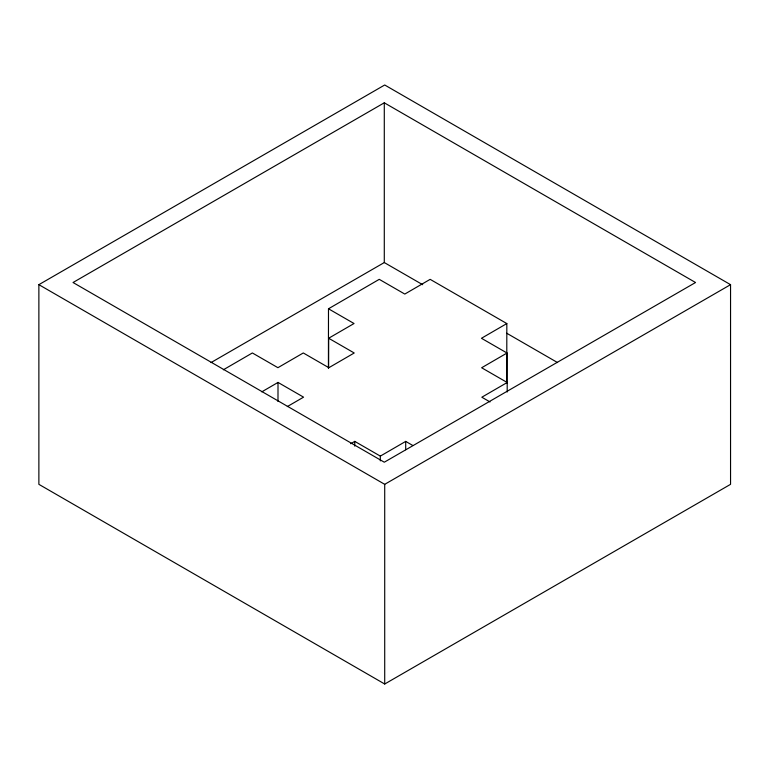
<?xml version="1.0" encoding="UTF-8"?>
<svg xmlns="http://www.w3.org/2000/svg" width="769" height="769" viewBox="0 0 769 769"><rect width="100%" height="100%" fill="white"/><g stroke="black" fill="none" stroke-linecap="round" stroke-linejoin="round"><path stroke-width="1.15" d="M277.993 401.476L278.013 382.424L303.563 397.16L287.318 406.58M328.421 368.313L328.488 308.782L379.252 279.339L404.792 294.066L430.159 279.349L506.829 323.566L506.761 383.097M328.623 368.015L328.661 338.245L354.038 323.518L328.488 308.782M354.759 446.135L354.759 441.377L380.328 456.113L380.319 460.881M405.696 449.73L405.705 441.396L412.857 445.52M506.992 382.799L507.031 353.029L481.461 338.283L506.829 323.566M507.194 392.017L507.204 382.501L481.644 367.755L507.031 353.029M223.366 369.783L252.367 352.961L277.917 367.688L303.294 352.961L328.853 367.707L354.221 352.99L328.661 338.245M261.777 391.854L278.013 382.424M350.702 443.732L354.759 441.377M380.328 456.113L405.705 441.396M507.204 382.501L481.827 397.217L490.007 401.937M38.873 284.665L384.711 84.994L730.55 284.665L730.55 484.335L384.711 684.006L38.873 484.335L38.873 284.665L384.711 484.335L730.55 284.665M384.289 102.806L73.036 282.511L384.289 462.207L695.541 282.511L384.289 102.806L384.289 262.546L211.023 362.574M384.289 262.546L422.681 284.703M506.713 333.227L557.554 362.574M384.711 484.335L384.711 684.006"/></g></svg>
